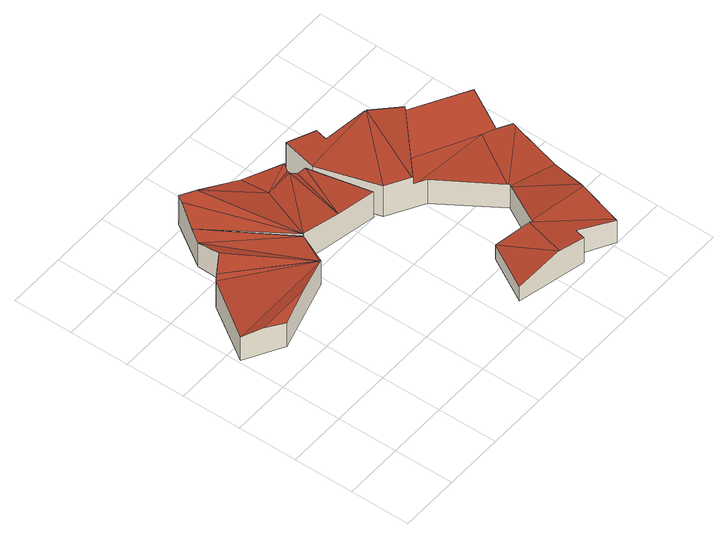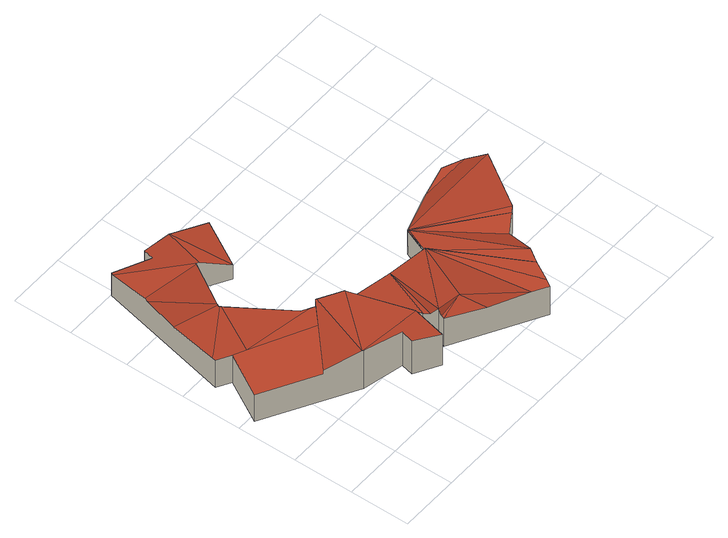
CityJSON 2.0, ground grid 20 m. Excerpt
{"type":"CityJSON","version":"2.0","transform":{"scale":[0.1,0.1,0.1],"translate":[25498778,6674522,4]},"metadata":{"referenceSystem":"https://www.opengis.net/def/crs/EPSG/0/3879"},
"CityObjects":{
"building1":{"type":"Building","attributes":{"BuildingHeightNN":"16.0","GroundLevel":"4.0","HighestRoof":"15.6","LowestRoof":"13.7","Rakennuksen_tila":"suunnitelma","RoofNames":"flat;gabled;shed;shed;gabled;shed","SUUNNITELMA_ALUE":"SÃ¶rnÃ¤istenniemi","uom":"v","value":"232.22","time":"20201229013739.72","sensor_link":"VoltagePhase3","thing_link":"ViikkiSolar-Inv2","latesttimestamp":"20210121092353.8031677+02:00","roofType":"1000;3500;2100;2100;3500;2100","measuredHeight":11.5},"address":[{"country":"Finland","locality":"Helsinki"}],"geometry":[{"type":"Solid","lod":"2","boundaries":[[[[0,1,2]],[[3,4,5,6,7]],[[8,9,10]],[[11,12,13]],[[14,12,15]],[[12,16,13]],[[1,13,16,17]],[[16,18,17]],[[17,19,4]],[[18,19,17]],[[19,20,4]],[[5,21,6]],[[5,4,22,21]],[[4,20,23,22]],[[15,12,11]],[[13,1,0]],[[23,20,24,25]],[[2,26,27,28]],[[27,17,4]],[[29,30,31]],[[32,30,29]],[[32,33,30]],[[34,10,33]],[[35,10,34]],[[35,8,10]],[[33,36,30]],[[33,10,15,36]],[[1,17,27]],[[10,9,15]],[[37,31,30,36,38]],[[38,36,28,27,4,3]],[[39,35,34,33,40]],[[41,42,9,8,35,39]],[[15,11,13,0,2]],[[43,16,12,14,42,41]],[[44,18,16,43]],[[24,20,19,18,44]],[[7,6,21,22,23,25]],[[9,42,14,15]],[[3,7,25,24,44,43,41,39,40,45,37,38]],[[33,32,29,45,40]],[[29,31,37,45]],[[36,15,2,28]],[[1,26,2]],[[1,27,26]]]],"semantics":{"surfaces":[{"type":"RoofSurface","Area":"0.0","RoofOrientation":"0.5","RoofPitch":"4.7","ZMax":"10.5","ZMaxASL":"14.6","ZMin":"9.6","ZMinASL":"13.7"},{"type":"WallSurface"},{"type":"RoofSurface","Area":"51.7","RoofOrientation":"85.1","RoofPitch":"84.3","ZMax":"11.5","ZMaxASL":"15.6","ZMin":"10.4","ZMinASL":"14.5"},{"type":"RoofSurface","Area":"0.2","RoofOrientation":"19.4","RoofPitch":"87.4","ZMax":"10.5","ZMaxASL":"14.6","ZMin":"9.6","ZMinASL":"13.7"},{"type":"RoofSurface","Area":"132.0","RoofOrientation":"251.7","RoofPitch":"74.9","ZMax":"11.5","ZMaxASL":"15.6","ZMin":"9.6","ZMinASL":"13.7"},{"type":"RoofSurface","Area":"81.3","RoofOrientation":"304.5","RoofPitch":"88.2","ZMax":"10.5","ZMaxASL":"14.6","ZMin":"9.6","ZMinASL":"13.7"},{"type":"RoofSurface","Area":"132.3","RoofOrientation":"243.6","RoofPitch":"83.2","ZMax":"10.5","ZMaxASL":"14.6","ZMin":"9.6","ZMinASL":"13.7"},{"type":"RoofSurface","Area":"62.4","RoofOrientation":"63.6","RoofPitch":"75.6","ZMax":"10.5","ZMaxASL":"14.6","ZMin":"9.6","ZMinASL":"13.7"},{"type":"RoofSurface","Area":"3.0","RoofOrientation":"63.6","RoofPitch":"85.5","ZMax":"10.5","ZMaxASL":"14.6","ZMin":"9.6","ZMinASL":"13.7"},{"type":"RoofSurface","Area":"114.5","RoofOrientation":"146.3","RoofPitch":"88.2","ZMax":"10.5","ZMaxASL":"14.6","ZMin":"9.6","ZMinASL":"13.7"},{"type":"RoofSurface","Area":"38.0","RoofOrientation":"146.5","RoofPitch":"88.2","ZMax":"10.5","ZMaxASL":"14.6","ZMin":"9.6","ZMinASL":"13.7"},{"type":"RoofSurface","Area":"33.0","RoofOrientation":"179.7","RoofPitch":"75.7","ZMax":"10.5","ZMaxASL":"14.6","ZMin":"9.7","ZMinASL":"13.7"},{"type":"RoofSurface","Area":"101.0","RoofOrientation":"359.7","RoofPitch":"75.7","ZMax":"10.5","ZMaxASL":"14.6","ZMin":"9.6","ZMinASL":"13.7"},{"type":"RoofSurface","Area":"337.0","RoofOrientation":"179.7","RoofPitch":"87.2","ZMax":"10.5","ZMaxASL":"14.6","ZMin":"9.6","ZMinASL":"13.7"},{"type":"RoofSurface","Area":"0.1","RoofOrientation":"-1.0","RoofPitch":"90.0","ZMax":"9.6","ZMaxASL":"13.7","ZMin":"9.6","ZMinASL":"13.7"},{"type":"RoofSurface","Area":"0.0","RoofOrientation":"-1.0","RoofPitch":"90.0","ZMax":"9.6","ZMaxASL":"13.7","ZMin":"9.6","ZMinASL":"13.7"},{"type":"RoofSurface","Area":"121.4","RoofOrientation":"191.5","RoofPitch":"86.6","ZMax":"11.5","ZMaxASL":"15.6","ZMin":"10.4","ZMinASL":"14.5"},{"type":"RoofSurface","Area":"24.6","RoofOrientation":"286.0","RoofPitch":"64.2","ZMax":"11.5","ZMaxASL":"15.6","ZMin":"10.4","ZMinASL":"14.5"},{"type":"RoofSurface","Area":"24.6","RoofOrientation":"106.0","RoofPitch":"64.2","ZMax":"11.5","ZMaxASL":"15.6","ZMin":"10.4","ZMinASL":"14.5"},{"type":"RoofSurface","Area":"9.4","RoofOrientation":"353.8","RoofPitch":"54.9","ZMax":"11.5","ZMaxASL":"15.6","ZMin":"10.4","ZMinASL":"14.5"},{"type":"RoofSurface","Area":"9.4","RoofOrientation":"173.8","RoofPitch":"54.9","ZMax":"11.5","ZMaxASL":"15.6","ZMin":"10.4","ZMinASL":"14.5"},{"type":"RoofSurface","Area":"51.4","RoofOrientation":"265.1","RoofPitch":"84.3","ZMax":"11.5","ZMaxASL":"15.6","ZMin":"10.4","ZMinASL":"14.5"},{"type":"RoofSurface","Area":"132.4","RoofOrientation":"132.8","RoofPitch":"84.3","ZMax":"11.5","ZMaxASL":"15.6","ZMin":"10.4","ZMinASL":"14.5"},{"type":"RoofSurface","Area":"83.8","RoofOrientation":"312.9","RoofPitch":"81.0","ZMax":"11.5","ZMaxASL":"15.6","ZMin":"10.4","ZMinASL":"14.5"},{"type":"RoofSurface","Area":"1.9","RoofOrientation":"236.4","RoofPitch":"83.8","ZMax":"10.5","ZMaxASL":"14.6","ZMin":"9.6","ZMinASL":"13.7"},{"type":"RoofSurface","Area":"171.5","RoofOrientation":"81.4","RoofPitch":"83.7","ZMax":"11.5","ZMaxASL":"15.6","ZMin":"10.4","ZMinASL":"14.5"},{"type":"RoofSurface","Area":"114.8","RoofOrientation":"-1.0","RoofPitch":"90.0","ZMax":"11.5","ZMaxASL":"15.6","ZMin":"11.5","ZMinASL":"15.6"},{"type":"GroundSurface"}],"values":[[0,1,2,3,4,5,6,7,8,9,10,11,12,13,1,1,1,14,15,16,17,18,19,20,21,22,23,24,25,1,1,1,1,1,1,1,1,1,26,27,1,1,1,1,1]]}}]},
"building2":{"type":"Building","attributes":{"BREC_BuildingHeightNN":"14.46","BREC_RoofNames":"flat","CODE":"110","GroundLevel":"4.13","HighestRoof":"14.46","Kayttotarkoitus":"Ei käyttömerkintää kartalla","Kerroksia":"0.0","Kerrosala":"0.0","KG_KRAKENN":"0","LowestRoof":"14.46","Rakennuksen_tila":"voimassa","Rakennustunnus__RATU_":"0","REPAIRED":"no","TILA_KOODI":"2","uom":"j","value":"11079840.0","time":"20201229013739.72","sensor_link":"TotalEnergy","thing_link":"ViikkiSolar-Inv2","latesttimestamp":"20210121092353.8100187+02:00","roofType":"1000","measuredHeight":10.33},"address":[{"country":"Finland","locality":"Helsinki"},{"country":"Finland","locality":"Helsinki"}],"geometry":[{"type":"Solid","lod":"2","boundaries":[[[[46,47,48,49,50,51]],[[52,53,54,55,56,57,58]],[[59,60,61,62,63,64]],[[65,60,59,66,67]],[[68,69,70,55,54]],[[64,63,71,72]],[[73,58,57,74,75,76]],[[77,78,56,55,70,79]],[[49,64,72,50]],[[57,56,78,74]],[[80,81,82,83,62,61,84,85]],[[86,87,88,89]],[[82,90,91,83]],[[92,93,73,76,77,79,46,51,94,95,89,88,96,85,84,65,67]],[[70,69,97,98,47,46,79]],[[78,75,74]],[[66,99,100,101,68,54,53,92,67]],[[90,82,81,102,103]],[[81,104,105,102]],[[52,58,73,93]],[[61,60,65,84]],[[80,106,87,86,104,81]],[[50,72,71,91,90,103,94,51]],[[75,78,77,76]],[[53,52,93,92]],[[95,105,104,86,89]],[[87,106,96,88]],[[106,80,85,96]],[[91,71,63,62,83]],[[100,98,97,101]],[[101,97,69,68]],[[99,48,47,98,100]],[[99,66,59,64,49,48]],[[94,103,102,105,95]]]],"semantics":{"surfaces":[{"type":"WallSurface"},{"type":"RoofSurface","Area":"133.46","RoofOrientation":"105.22","RoofPitch":"85.11","ZMax":"10.86","ZMaxASL":"14.99","ZMin":"9.06","ZMinASL":"13.19"},{"type":"RoofSurface","Area":"408.16","RoofOrientation":"-1.0","RoofPitch":"90.0","ZMax":"10.97","ZMaxASL":"15.1","ZMin":"10.97","ZMinASL":"15.1"},{"type":"RoofSurface","Area":"144.61","RoofOrientation":"189.77","RoofPitch":"82.7","ZMax":"10.86","ZMaxASL":"14.99","ZMin":"9.06","ZMinASL":"13.19"},{"type":"RoofSurface","Area":"98.06","RoofOrientation":"206.96","RoofPitch":"80.79","ZMax":"10.97","ZMaxASL":"15.1","ZMin":"9.64","ZMinASL":"13.77"},{"type":"RoofSurface","Area":"210.18","RoofOrientation":"232.56","RoofPitch":"85.68","ZMax":"10.97","ZMaxASL":"15.1","ZMin":"9.6","ZMinASL":"13.74"},{"type":"RoofSurface","Area":"77.9","RoofOrientation":"285.22","RoofPitch":"63.0","ZMax":"10.86","ZMaxASL":"14.99","ZMin":"5.76","ZMinASL":"9.89"},{"type":"RoofSurface","Area":"163.47","RoofOrientation":"137.55","RoofPitch":"73.53","ZMax":"15.73","ZMaxASL":"19.86","ZMin":"12.44","ZMinASL":"16.57"},{"type":"GroundSurface"},{"type":"RoofSurface","Area":"128.79","RoofOrientation":"299.64","RoofPitch":"69.7","ZMax":"10.84","ZMaxASL":"14.97","ZMin":"5.76","ZMinASL":"9.89"},{"type":"RoofSurface","Area":"114.04","RoofOrientation":"209.64","RoofPitch":"83.0","ZMax":"15.73","ZMaxASL":"19.86","ZMin":"12.53","ZMinASL":"16.66"},{"type":"RoofSurface","Area":"246.49","RoofOrientation":"254.29","RoofPitch":"81.91","ZMax":"15.73","ZMaxASL":"19.86","ZMin":"12.48","ZMinASL":"16.61"},{"type":"RoofSurface","Area":"107.81","RoofOrientation":"284.5","RoofPitch":"82.08","ZMax":"15.72","ZMaxASL":"19.85","ZMin":"12.44","ZMinASL":"16.58"},{"type":"RoofSurface","Area":"89.03","RoofOrientation":"18.37","RoofPitch":"83.88","ZMax":"10.75","ZMaxASL":"14.88","ZMin":"9.54","ZMinASL":"13.67"},{"type":"RoofSurface","Area":"134.76","RoofOrientation":"198.37","RoofPitch":"85.62","ZMax":"10.85","ZMaxASL":"14.98","ZMin":"9.54","ZMinASL":"13.67"}],"values":[[0,1,2,0,3,4,0,0,5,6,0,0,7,8,0,9,0,10,11,0,0,12,0,0,0,0,0,0,0,13,13,14,14,0]]}}]}
},
"vertices":[
[416,652,97],[417,651,106],[417,652,97],[378,560,0],[378,560,97],[254,523,106],[131,488,97],[131,488,0],[482,925,105],[366,992,116],[490,832,105],[417,652,106],[253,922,97],[416,652,106],[303,996,116],[417,652,116],[222,875,97],[376,564,97],[220,800,106],[152,755,106],[130,740,106],[70,522,106],[8,557,97],[8,558,97],[130,740,0],[8,558,0],[417,651,97],[379,560,97],[418,652,97],[620,803,116],[546,627,105],[673,602,105],[600,814,105],[579,826,116],[588,843,105],[598,860,116],[418,652,116],[673,602,0],[418,652,0],[598,860,0],[579,826,0],[318,1019,0],[318,1019,116],[222,875,0],[220,800,0],[620,803,0],
[937,320,1],[937,320,97],[935,323,97],[932,327,97],[809,515,99],[809,515,1],[907,63,102],[1016,1,92],[1018,9,92],[849,180,110],[847,181,110],[811,47,110],[899,27,102],[1078,473,111],[1073,476,111],[1154,618,111],[972,722,111],[834,595,111],[1031,495,111],[1073,476,1],[1118,450,111],[1118,450,1],[1049,146,110],[857,180,110],[855,176,109],[770,537,98],[784,529,98],[899,27,1],[810,47,110],[670,79,59],[670,79,1],[757,232,1],[757,232,59],[855,176,1],[865,783,158],[870,780,159],[871,780,159],[972,722,126],[1154,618,1],[865,783,1],[658,901,126],[738,855,138],[738,855,1],[658,901,1],[767,538,127],[770,537,126],[1016,1,1],[907,63,1],[693,581,1],[631,784,1],[728,814,1],[932,312,97],[934,316,97],[1115,437,110],[1077,269,97],[1052,158,109],[693,582,127],[693,581,127],[632,787,126],[631,784,126],[728,814,138]
]}
